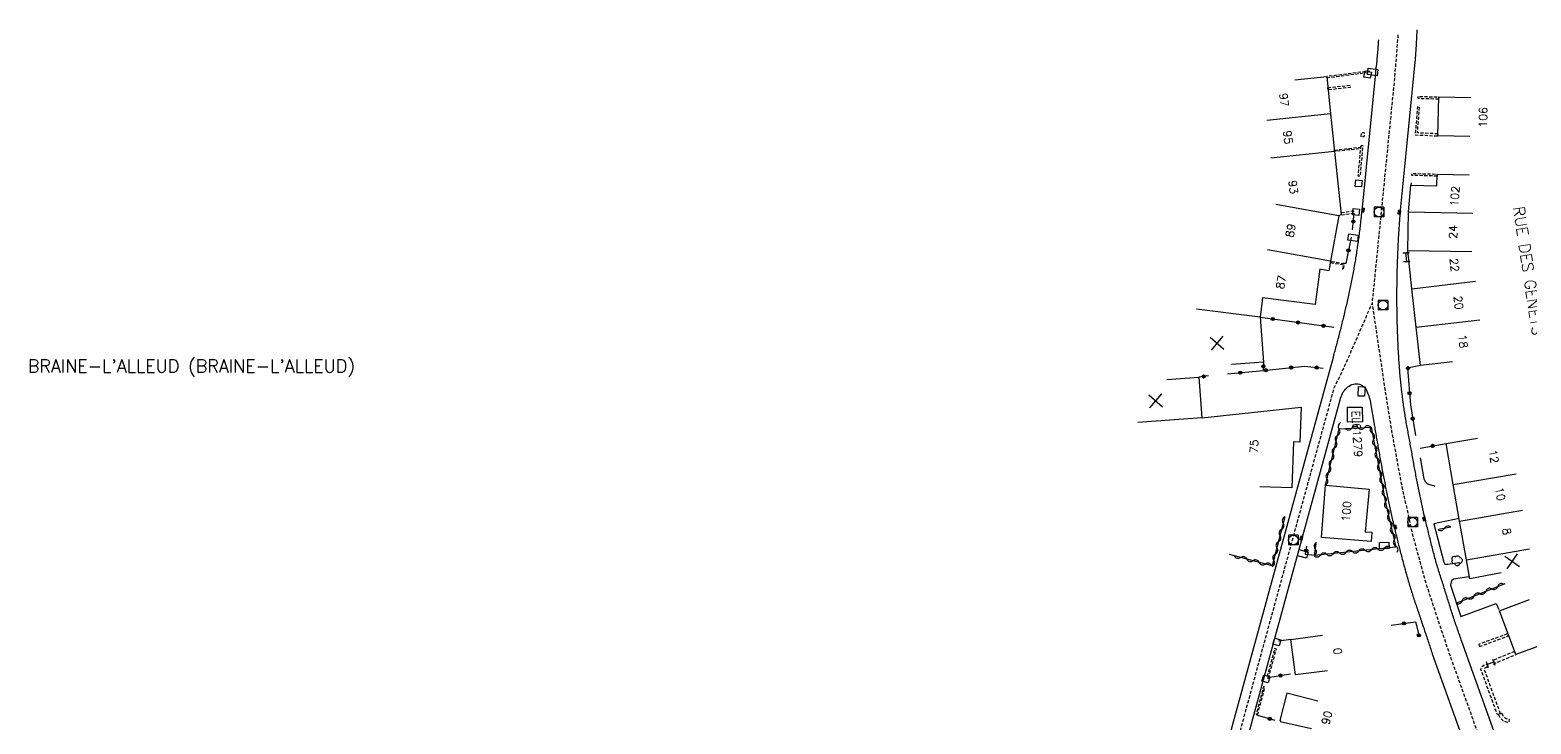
# Model space of a CAD drawing. Header units: millimetres. Extents: x 150037 to 150985, y 153000 to 154000.
# Drawn here: x 150041.6 to 150276, y 153707 to 153815.4 of the extents above; entities that cross this region are included whole.
import ezdxf
from ezdxf.enums import TextEntityAlignment as Align

# ---------------------------------------------------------------- set-up
doc = ezdxf.new("R2010")
doc.units = ezdxf.units.MM
doc.linetypes.add('DASHED', pattern=[0.75, 0.5, -0.25])
doc.layers.get('0').update_dxf_attribs({"linetype": 'CONTINUOUS'})
for name, color, linetype in [('W0001', 6, 'DASHED'), ('W0008', 7, 'CONTINUOUS'), ('W0100', 7, 'CONTINUOUS'), ('W0105', 7, 'CONTINUOUS'), ('W0112', 1, 'DASHED'), ('W0300', 7, 'CONTINUOUS'), ('W0310', 3, 'CONTINUOUS'), ('W0322', 7, 'CONTINUOUS'), ('W0400', 7, 'CONTINUOUS'), ('W0420', 7, 'CONTINUOUS'), ('W0980', 7, 'CONTINUOUS'), ('W0984', 7, 'CONTINUOUS'), ('W0989', 7, 'CONTINUOUS'), ('W0991', 7, 'CONTINUOUS'), ('W1102', 7, 'CONTINUOUS'), ('W1471', 7, 'CONTINUOUS')]:
    doc.layers.add(name, color=color, linetype=linetype)
doc.styles.get("Standard").update_dxf_attribs({"font": 'romans.shx', "width": 0.85})

# ---------------------------------------------------------------- blocks, each defined once
blk = doc.blocks.new('t112o')
at = {"color": 0, "linetype": 'Continuous'}
for p, q in [((-0.5, 0.5), (0.5, 0.5)), ((-0.5, -0.5), (-0.5, 0.5)), ((0.5, 0.5), (0.5, -0.5)), ((0.5, -0.5), (-0.5, -0.5))]:
    blk.add_line(p, q, dxfattribs=at)
blk = doc.blocks.new('T400')
for p, q in [((-0.15, 0.3), (0.15, 0.3)), ((-0.15, -0.25), (-0.15, 0.3)), ((-0.15, 0.15), (0.15, 0.15)), ((-0.15, 0), (0.15, 0)), ((0.15, 0.3), (0.15, -0.25)), ((-0.15, -0.15), (0.15, -0.15)), ((-0.15, -0.25), (-0.15, -0.3)), ((-0.15, -0.3), (0.15, -0.3)), ((0.15, -0.3), (0.15, -0.25))]:
    blk.add_line(p, q)
blk = doc.blocks.new('t105o')
for p, q in [((-0.5, 0), (0.5, 0)), ((0.5, 0), (0.2, 0.1)), ((0.5, 0), (0.2, -0.1))]:
    blk.add_line(p, q)
blk = doc.blocks.new('T420')
for p, q in [((0.75, 0.75), (-0.75, 0.75)), ((-0.75, 0.75), (-0.75, -0.75)), ((0.75, 0.75), (0.75, -0.75)), ((0.75, -0.75), (-0.75, -0.75))]:
    blk.add_line(p, q)
blk.add_ellipse((0, 0), major_axis=(-0.53, 0.53), ratio=1, start_param=3.926991, end_param=10.210176)
blk = doc.blocks.new('T300')
for p, q in [((-0.8, 0.51), (-0.86, 0.34)), ((-0.86, 0.34), (-0.86, 0.17)), ((-0.86, 0.17), (-0.74, 0.06)), ((-0.69, 0.63), (-0.8, 0.51)), ((-0.8, -0.06), (-0.74, 0.06)), ((-0.74, 0.06), (-0.69, 0.11)), ((-0.57, 0.69), (-0.69, 0.63)), ((-0.46, 0.69), (-0.57, 0.69)), ((-0.29, 0.63), (-0.46, 0.69)), ((-0.29, 0.63), (-0.17, 0.74)), ((-0.23, 0.57), (-0.29, 0.63)), ((-0.17, 0.74), (-0.06, 0.8)), ((-0.06, 0.8), (0.06, 0.8)), ((0.06, 0.8), (0.23, 0.74)), ((0.23, 0.74), (0.34, 0.63)), ((0.34, 0.63), (0.4, 0.51)), ((0.46, 0.46), (0.34, 0.46)), ((0.4, 0.51), (0.4, 0.46)), ((0.57, 0.4), (0.46, 0.46)), ((0.57, 0.4), (0.69, 0.29)), ((0.69, 0.29), (0.74, 0.17)), ((0.74, 0.06), (0.69, -0.17)), ((0.74, 0.17), (0.74, 0.06)), ((-0.8, -0.17), (-0.8, -0.06)), ((-0.8, -0.23), (-0.8, -0.17)), ((-0.74, -0.34), (-0.8, -0.23)), ((-0.69, -0.4), (-0.74, -0.34)), ((-0.51, -0.46), (-0.69, -0.4)), ((-0.4, -0.46), (-0.51, -0.46)), ((-0.4, -0.46), (-0.34, -0.46)), ((-0.34, -0.46), (-0.34, -0.4)), ((-0.34, -0.51), (-0.34, -0.46)), ((-0.29, -0.63), (-0.34, -0.51)), ((-0.17, -0.74), (-0.29, -0.63)), ((-0.06, -0.8), (-0.17, -0.74)), ((0.06, -0.8), (-0.06, -0.8)), ((0.17, -0.74), (0.06, -0.8)), ((0.23, -0.69), (0.17, -0.74)), ((0.29, -0.46), (0.23, -0.46)), ((0.29, -0.63), (0.23, -0.69)), ((0.46, -0.4), (0.29, -0.46)), ((0.34, -0.51), (0.29, -0.63)), ((0.34, -0.51), (0.34, -0.46)), ((0.57, -0.34), (0.46, -0.4)), ((0.63, -0.29), (0.57, -0.34)), ((0.69, -0.17), (0.63, -0.29))]:
    blk.add_line(p, q)
blk = doc.blocks.new('t322o')
at = {"color": 0, "linetype": 'Continuous'}
for radius in [0.25, 0.15]:
    blk.add_circle((0, 0), radius, dxfattribs=at)
blk = doc.blocks.new('t310o')
at = {"color": 0, "linetype": 'Continuous'}
for centre, start, end in [((-0.5, 0.38), 216.8699, 323.1304), ((0.5, -0.37), 36.8699, 143.1303)]:
    blk.add_arc(centre, 0.625, start, end, dxfattribs=at)
blk = doc.blocks.new('t991o')
at = {"color": 0, "linetype": 'Continuous'}
for p, q in [((-1, 1), (1, -1)), ((-1, -1), (1, 1))]:
    blk.add_line(p, q, dxfattribs=at)
blk = doc.blocks.new('T1471')
at = {"color": 0, "linetype": 'Continuous', "flags": 128}
blk.add_lwpolyline([(-0.75, -0.5), (-0.75, 0.5), (0.75, 0.5), (0.75, -0.5), (-0.75, -0.5)], dxfattribs=at)

msp = doc.modelspace()

# ---------------------------------------------------------------- linework, layer by layer
at = {"layer": 'W0001', "flags": 128}
for points in [[(150255.18, 153814.61), (150254.63, 153807.79), (150253.72, 153798.63), (150252.72, 153788.63), (150251.14, 153772.68)], [(150192.43, 153344.09), (150208.59, 153355.89), (150201.16, 153366.53), (150200.16, 153376.47), (150196.92, 153408.77), (150196.36, 153413.57), (150194.69, 153418.3), (150192.93, 153420.95), (150190.27, 153423.6), (150187.39, 153425.39), (150183.63, 153426.83), (150181.14, 153427.42), (150147.15, 153435.26), (150140.31, 153436.85), (150135.18, 153438.51), (150130.97, 153440.91), (150124.1, 153445.43), (150119.52, 153448.69), (150120.08, 153455.43), (150121.22, 153462.52), (150123.79, 153468.41), (150127.22, 153474.3), (150138.69, 153493.4), (150143.69, 153500.93), (150148.13, 153507.11), (150153.75, 153514.39), (150165.77, 153529.81), (150168.36, 153534.56), (150167.42, 153538.8), (150166.13, 153545.75), (150165.71, 153549.04), (150165.48, 153551.57), (150165.91, 153554.74), (150168.75, 153565.45), (150172.82, 153580.17), (150173.54, 153583.9), (150173.98, 153587.64), (150173.55, 153590.98), (150172.84, 153593.66), (150175.51, 153597.21), (150177.83, 153600.19), (150180.75, 153603.9), (150199.31, 153624.96), (150204.33, 153630.8), (150206.19, 153633.44), (150207.32, 153635.37), (150208.97, 153639.01), (150210.24, 153642.47), (150218.93, 153666.51), (150227.05, 153692.95), (150232.89, 153714.45), (150238.57, 153735.2), (150242.99, 153751.33), (150245.24, 153759.48), (150246.96, 153763.06), (150251.14, 153772.68), (150253.14, 153759.21), (150254.19, 153752.68), (150255.72, 153744.35), (150257.53, 153736.26), (150259.51, 153729.03), (150263.06, 153718.33), (150268.75, 153702.47), (150273.99, 153688.03), (150275.92, 153682.57), (150269.83, 153683.26), (150256, 153687.57), (150243.07, 153691.59), (150231.36, 153694.97), (150227.86, 153695.92)]]:
    msp.add_lwpolyline(points, dxfattribs=at)
at = {"layer": 'W0008', "flags": 128}
for points in [[(150225.07, 153691.1), (150229.98, 153709.06), (150239.37, 153743.47), (150245.1, 153764.29), (150245.16, 153764.53), (150245.23, 153764.77), (150245.29, 153765.01), (150245.36, 153765.25), (150245.42, 153765.49), (150245.49, 153765.73), (150245.55, 153765.97), (150245.62, 153766.2), (150245.68, 153766.44), (150245.74, 153766.68), (150245.81, 153766.92), (150245.87, 153767.16), (150245.93, 153767.4), (150245.99, 153767.64), (150246.06, 153767.88), (150246.12, 153768.12), (150246.18, 153768.36), (150246.24, 153768.6), (150246.3, 153768.84), (150246.36, 153769.08), (150246.42, 153769.32), (150246.48, 153769.56), (150246.54, 153769.8), (150246.6, 153770.04), (150246.66, 153770.28), (150246.72, 153770.52), (150246.78, 153770.76), (150246.83, 153771.01), (150246.89, 153771.25), (150246.95, 153771.49), (150247.01, 153771.73), (150247.06, 153771.97), (150247.12, 153772.22), (150247.18, 153772.47), (150247.24, 153772.72), (150247.3, 153772.97), (150247.35, 153773.22), (150247.41, 153773.47), (150247.47, 153773.72), (150247.52, 153773.97), (150247.58, 153774.22), (150247.63, 153774.47), (150247.68, 153774.72), (150247.74, 153774.97), (150247.79, 153775.22), (150247.84, 153775.47), (150247.89, 153775.73), (150247.94, 153775.98), (150247.99, 153776.23), (150248.04, 153776.48), (150248.09, 153776.73), (150248.13, 153776.98), (150248.18, 153777.23), (150248.23, 153777.48), (150248.27, 153777.74), (150248.32, 153777.99), (150248.36, 153778.24), (150248.41, 153778.49), (150248.45, 153778.74), (150248.49, 153778.99), (150248.53, 153779.24), (150248.58, 153779.5), (150248.62, 153779.75), (150248.66, 153780), (150248.7, 153780.25), (150248.74, 153780.5), (150248.78, 153780.75), (150248.82, 153781.01), (150248.85, 153781.26), (150248.89, 153781.51), (150248.93, 153781.76), (150248.96, 153782.02), (150249, 153782.27), (150249.04, 153782.52), (150249.07, 153782.77), (150249.1, 153783.01), (150249.14, 153783.26), (150249.17, 153783.5), (150249.2, 153783.75), (150249.23, 153783.99), (150249.26, 153784.24), (150249.29, 153784.48), (150249.32, 153784.73), (150249.35, 153784.97), (150249.37, 153785.22), (150249.4, 153785.46), (150249.43, 153785.71), (150249.45, 153785.95), (150249.48, 153786.2), (150249.5, 153786.44), (150249.53, 153786.69), (150249.55, 153786.94), (150249.57, 153787.18), (150249.6, 153787.43), (150249.62, 153787.67), (150251.72, 153808.68), (150251.75, 153808.93), (150251.78, 153809.19), (150251.8, 153809.45), (150251.83, 153809.71), (150251.86, 153809.96), (150251.88, 153810.22), (150251.91, 153810.48), (150251.93, 153810.73), (150251.95, 153810.99), (150251.98, 153811.25), (150252, 153811.51), (150252.02, 153811.76), (150252.04, 153812.02), (150252.07, 153812.28), (150252.09, 153812.54), (150252.11, 153812.8), (150252.12, 153813.06), (150252.14, 153813.32), (150252.16, 153813.58), (150252.17, 153813.84)], [(150272, 153700.8), (150265.15, 153719.87), (150265.07, 153720.11), (150264.98, 153720.34), (150264.9, 153720.58), (150264.82, 153720.82), (150264.73, 153721.06), (150264.65, 153721.29), (150264.57, 153721.53), (150264.49, 153721.77), (150264.41, 153722.01), (150264.32, 153722.24), (150264.24, 153722.48), (150264.16, 153722.72), (150264.08, 153722.96), (150264, 153723.2), (150263.92, 153723.43), (150263.85, 153723.67), (150263.77, 153723.91), (150263.69, 153724.15), (150263.61, 153724.38), (150263.54, 153724.62), (150263.46, 153724.86), (150263.39, 153725.09), (150263.31, 153725.33), (150263.23, 153725.57), (150263.16, 153725.8), (150263.08, 153726.04), (150263.01, 153726.28), (150262.94, 153726.52), (150262.86, 153726.75), (150262.79, 153726.99), (150262.71, 153727.23), (150262.64, 153727.46), (150262.56, 153727.7), (150262.49, 153727.94), (150262.42, 153728.18), (150262.34, 153728.41), (150262.27, 153728.65), (150262.19, 153728.89), (150262.12, 153729.13), (150262.05, 153729.36), (150261.97, 153729.6), (150261.89, 153729.84), (150261.82, 153730.08), (150261.74, 153730.31), (150261.66, 153730.55), (150261.59, 153730.79), (150261.51, 153731.02), (150261.44, 153731.26), (150261.36, 153731.5), (150261.29, 153731.74), (150261.22, 153731.98), (150261.15, 153732.22), (150261.08, 153732.46), (150261.02, 153732.7), (150260.95, 153732.95), (150260.88, 153733.19), (150260.82, 153733.44), (150260.75, 153733.69), (150260.69, 153733.93), (150260.62, 153734.18), (150260.56, 153734.42), (150260.5, 153734.67), (150260.43, 153734.91), (150260.37, 153735.16), (150260.31, 153735.41), (150260.25, 153735.65), (150260.19, 153735.9), (150260.12, 153736.15), (150260.06, 153736.39), (150260, 153736.64), (150259.94, 153736.89), (150259.88, 153737.13), (150259.83, 153737.38), (150259.77, 153737.63), (150259.71, 153737.87), (150259.65, 153738.12), (150259.59, 153738.37), (150259.53, 153738.62), (150259.48, 153738.86), (150259.42, 153739.11), (150259.36, 153739.36), (150259.3, 153739.61), (150259.24, 153739.85), (150259.19, 153740.1), (150259.13, 153740.35), (150259.08, 153740.6), (150259.02, 153740.85), (150258.96, 153741.09), (150258.91, 153741.34), (150258.86, 153741.59), (150258.8, 153741.84), (150258.75, 153742.09), (150258.69, 153742.34), (150258.64, 153742.58), (150258.59, 153742.83), (150258.54, 153743.08), (150258.48, 153743.33), (150258.43, 153743.58), (150258.38, 153743.83), (150258.33, 153744.08), (150258.28, 153744.33), (150258.23, 153744.58), (150258.18, 153744.83), (150258.13, 153745.07), (150258.08, 153745.31), (150258.04, 153745.55), (150257.99, 153745.8), (150257.95, 153746.04), (150257.9, 153746.28), (150257.86, 153746.52), (150257.81, 153746.77), (150257.77, 153747.01), (150257.72, 153747.25), (150257.68, 153747.5), (150257.64, 153747.74), (150257.59, 153747.98), (150257.55, 153748.22), (150257.51, 153748.47), (150257.46, 153748.71), (150257.42, 153748.95), (150257.38, 153749.2), (150257.33, 153749.44), (150257.29, 153749.68), (150257.25, 153749.93), (150257.2, 153750.17), (150257.16, 153750.41), (150257.11, 153750.66), (150257.07, 153750.9), (150257.02, 153751.14), (150256.98, 153751.39), (150256.93, 153751.63), (150256.89, 153751.87), (150256.84, 153752.12), (150256.8, 153752.36), (150256.76, 153752.6), (150256.71, 153752.85), (150256.67, 153753.09), (150256.62, 153753.33), (150256.58, 153753.58), (150256.54, 153753.82), (150256.49, 153754.06), (150256.45, 153754.31), (150256.41, 153754.55), (150256.37, 153754.79), (150256.33, 153755.04), (150256.29, 153755.28), (150256.25, 153755.53), (150256.21, 153755.77), (150256.17, 153756.01), (150256.14, 153756.26), (150256.1, 153756.5), (150256.06, 153756.75), (150256.03, 153757), (150256, 153757.24), (150255.96, 153757.49), (150255.93, 153757.74), (150255.9, 153757.98), (150255.87, 153758.23), (150255.84, 153758.48), (150255.81, 153758.73), (150255.78, 153758.97), (150255.75, 153759.22), (150255.72, 153759.47), (150255.7, 153759.72), (150255.67, 153759.96), (150255.65, 153760.21), (150255.62, 153760.46), (150255.6, 153760.71), (150255.57, 153760.96), (150255.55, 153761.2), (150255.53, 153761.46), (150255.5, 153761.71), (150255.48, 153761.97), (150255.46, 153762.22), (150255.44, 153762.48), (150255.42, 153762.73), (150255.4, 153762.98), (150255.38, 153763.24), (150255.36, 153763.49), (150255.34, 153763.75), (150255.33, 153764), (150255.31, 153764.26), (150255.3, 153764.51), (150255.28, 153764.77), (150255.27, 153765.02), (150255.25, 153765.28), (150255.24, 153765.53), (150255.22, 153765.79), (150255.21, 153766.04), (150255.2, 153766.29), (150255.19, 153766.54), (150255.18, 153766.79), (150255.17, 153767.04), (150255.16, 153767.29), (150255.15, 153767.53), (150255.14, 153767.78), (150255.13, 153768.03), (150255.12, 153768.28), (150255.11, 153768.53), (150255.1, 153768.78), (150255.1, 153769.02), (150255.09, 153769.27), (150255.08, 153769.52), (150255.08, 153769.77), (150255.07, 153770.02), (150255.06, 153770.27), (150255.06, 153770.52), (150255.05, 153770.76), (150255.05, 153771.01), (150255.05, 153771.26), (150255.04, 153771.51), (150255.04, 153771.76), (150255.04, 153772.01), (150255.03, 153772.26), (150255.03, 153772.5), (150255.03, 153772.75), (150255.03, 153773), (150255.03, 153773.25), (150255.03, 153773.5), (150255.03, 153773.75), (150255.03, 153774), (150255.03, 153774.25), (150255.03, 153774.5), (150255.03, 153774.75), (150255.03, 153775), (150255.04, 153775.26), (150255.04, 153775.51), (150255.04, 153775.76), (150255.04, 153776.01), (150255.05, 153776.26), (150255.05, 153776.51), (150255.06, 153776.76), (150255.06, 153777.01), (150255.07, 153777.26), (150255.07, 153777.51), (150255.08, 153777.76), (150255.08, 153778.01), (150255.09, 153778.26), (150255.1, 153778.51), (150255.1, 153778.76), (150255.11, 153779.01), (150255.12, 153779.25), (150255.13, 153779.5), (150255.14, 153779.75), (150255.15, 153780), (150255.16, 153780.25), (150255.17, 153780.5), (150255.18, 153780.75), (150255.19, 153781), (150255.2, 153781.25), (150255.21, 153781.5), (150255.23, 153781.75), (150255.24, 153782), (150255.25, 153782.25), (150255.26, 153782.5), (150255.28, 153782.75), (150255.29, 153783), (150255.31, 153783.25), (150255.32, 153783.5), (150255.34, 153783.75), (150255.35, 153784), (150255.37, 153784.25), (150255.39, 153784.5), (150255.4, 153784.75), (150255.42, 153785), (150255.44, 153785.25), (150255.46, 153785.5), (150255.48, 153785.75), (150255.49, 153786), (150255.51, 153786.25), (150255.53, 153786.5), (150255.55, 153786.75), (150255.58, 153787), (150255.6, 153787.25), (150256.11, 153792.42), (150257.88, 153810.34), (150257.9, 153810.59), (150257.92, 153810.83), (150257.94, 153811.08), (150257.96, 153811.33), (150257.98, 153811.58), (150257.99, 153811.83), (150258.01, 153812.07), (150258.03, 153812.32), (150258.04, 153812.57), (150258.06, 153812.82), (150258.07, 153813.07), (150258.09, 153813.32), (150258.1, 153813.57), (150258.12, 153813.83), (150258.13, 153814.08), (150258.14, 153814.34), (150258.15, 153814.6), (150258.17, 153814.85), (150258.18, 153815.11), (150258.19, 153815.37)], [(150228.9, 153694.25), (150232.67, 153708.37), (150240.34, 153736.35), (150246.17, 153757.59), (150246.22, 153757.85), (150246.3, 153758.11), (150246.4, 153758.36), (150246.51, 153758.6), (150246.65, 153758.84), (150246.81, 153759.06), (150246.97, 153759.26), (150247.15, 153759.45), (150247.34, 153759.62), (150247.54, 153759.77), (150247.76, 153759.9), (150248, 153760), (150248.23, 153760.07), (150248.47, 153760.11), (150248.7, 153760.12), (150248.94, 153760.1), (150249.17, 153760.04), (150249.42, 153759.94), (150249.65, 153759.8), (150249.86, 153759.63), (150250.04, 153759.43), (150250.21, 153759.21), (150250.34, 153758.96), (150250.45, 153758.71), (150250.55, 153758.45), (150250.64, 153758.21), (150250.71, 153757.96), (150250.77, 153757.71), (150250.82, 153757.46), (150251.51, 153753.52), (150251.55, 153753.28), (150251.59, 153753.03), (150251.64, 153752.78), (150251.68, 153752.53), (150251.72, 153752.29), (150251.76, 153752.04), (150251.8, 153751.79), (150251.84, 153751.55), (150251.89, 153751.3), (150251.93, 153751.05), (150251.97, 153750.8), (150252.02, 153750.56), (150252.06, 153750.31), (150252.1, 153750.06), (150252.15, 153749.82), (150252.19, 153749.57), (150252.23, 153749.32), (150252.28, 153749.08), (150252.32, 153748.83), (150252.37, 153748.58), (150252.41, 153748.34), (150252.46, 153748.09), (150252.5, 153747.84), (150252.55, 153747.6), (150252.59, 153747.35), (150252.64, 153747.11), (150252.69, 153746.86), (150252.73, 153746.61), (150252.78, 153746.37), (150252.82, 153746.12), (150252.87, 153745.88), (150252.92, 153745.63), (150252.97, 153745.39), (150253.01, 153745.14), (150253.06, 153744.9), (150253.11, 153744.65), (150253.16, 153744.41), (150253.2, 153744.16), (150253.25, 153743.92), (150253.3, 153743.67), (150253.35, 153743.43), (150253.4, 153743.18), (150253.45, 153742.94), (150253.5, 153742.69), (150253.55, 153742.45), (150253.6, 153742.2), (150253.65, 153741.96), (150253.7, 153741.71), (150253.75, 153741.47), (150253.81, 153741.23), (150253.86, 153740.99), (150253.91, 153740.75), (150253.96, 153740.51), (150254.02, 153740.27), (150254.07, 153740.02), (150254.13, 153739.78), (150254.18, 153739.54), (150254.24, 153739.3), (150254.29, 153739.06), (150254.35, 153738.82), (150254.41, 153738.58), (150254.46, 153738.34), (150254.52, 153738.1), (150254.58, 153737.85), (150254.63, 153737.61), (150254.69, 153737.36), (150254.75, 153737.11), (150254.81, 153736.86), (150254.87, 153736.62), (150254.93, 153736.37), (150254.99, 153736.12), (150255.04, 153735.87), (150255.11, 153735.63), (150255.17, 153735.38), (150255.23, 153735.13), (150255.29, 153734.89), (150255.35, 153734.64), (150255.42, 153734.4), (150255.48, 153734.16), (150255.54, 153733.91), (150255.6, 153733.67), (150255.67, 153733.43), (150255.73, 153733.19), (150255.8, 153732.95), (150255.86, 153732.71), (150255.92, 153732.47), (150255.99, 153732.23), (150256.05, 153731.99), (150256.12, 153731.74), (150256.18, 153731.5), (150256.25, 153731.26), (150256.32, 153731.02), (150256.38, 153730.78), (150256.45, 153730.54), (150256.52, 153730.3), (150256.59, 153730.06), (150256.66, 153729.82), (150256.73, 153729.58), (150256.8, 153729.34), (150256.87, 153729.1), (150256.94, 153728.86), (150257.01, 153728.63), (150257.08, 153728.39), (150257.15, 153728.15), (150257.23, 153727.91), (150257.3, 153727.67), (150257.38, 153727.43), (150257.45, 153727.2), (150257.53, 153726.96), (150257.61, 153726.72), (150257.68, 153726.48), (150257.76, 153726.25), (150257.84, 153726.01), (150257.92, 153725.77), (150258, 153725.54), (150258.08, 153725.3), (150258.16, 153725.07), (150258.24, 153724.83), (150258.32, 153724.59), (150258.4, 153724.36), (150258.48, 153724.12), (150258.56, 153723.88), (150258.64, 153723.65), (150258.72, 153723.41), (150258.8, 153723.18), (150258.88, 153722.94), (150258.96, 153722.7), (150259.04, 153722.47), (150259.12, 153722.23), (150259.2, 153721.99), (150259.28, 153721.76), (150259.35, 153721.52), (150259.43, 153721.28), (150259.51, 153721.04), (150259.59, 153720.81), (150259.67, 153720.57), (150259.75, 153720.33), (150259.83, 153720.09), (150259.91, 153719.86), (150259.99, 153719.62), (150260.07, 153719.38), (150260.15, 153719.15), (150260.22, 153718.91), (150260.3, 153718.67), (150260.38, 153718.43), (150260.46, 153718.2), (150260.54, 153717.96), (150267.3, 153699.12)], [(150258.64, 153748.56), (150259.22, 153745.27), (150259.31, 153745.06), (150259.43, 153744.87), (150259.58, 153744.71), (150259.75, 153744.56), (150259.94, 153744.46), (150260.14, 153744.41), (150260.34, 153744.35), (150260.55, 153744.28), (150260.76, 153744.21), (150260.96, 153744.13)], [(150264.72, 153739.08), (150260.76, 153738.25), (150262.34, 153732.26), (150262.5, 153731.97), (150262.96, 153731.97), (150264.77, 153732.21)], [(150266.27, 153729.98), (150263.84, 153729.59), (150263.55, 153729.33), (150263.41, 153728.69), (150265.02, 153723.77), (150270.53, 153725.79), (150270.92, 153724.84)]]:
    msp.add_lwpolyline(points, dxfattribs=at)
at = {"layer": 'W0100', "flags": 128}
for points in [[(150239.07, 153807.57), (150244.05, 153808.09), (150244.65, 153802.28), (150245.27, 153796.38), (150246.33, 153786.57), (150245.93, 153786.37), (150244.66, 153779.26), (150244.37, 153777.74), (150242.97, 153778), (150242.25, 153772.49), (150234.03, 153773.53), (150234.03, 153773.53), (150233.64, 153770.5), (150234.17, 153763.49), (150229.19, 153763.11)], [(150266.42, 153798.72), (150261.42, 153798.82), (150261.54, 153804.91), (150266.54, 153804.81)], [(150263.69, 153763.53), (150258.72, 153762.96), (150258.04, 153768.94), (150257.33, 153774.97), (150256.74, 153780.95), (150256.85, 153786.96), (150257.2, 153791.15), (150261.26, 153791.04), (150261.31, 153792.86), (150266.3, 153792.75)], [(150256.56, 153779.19), (150256.43, 153780.58)], [(150219.09, 153760.78), (150224.07, 153761.15), (150224.55, 153754.78), (150240.05, 153756.49), (150239.87, 153751), (150238.85, 153751.03), (150238.62, 153743.87), (150233.63, 153744.03)], [(150271.31, 153730.57), (150266.39, 153729.68), (150265.86, 153732.62), (150264.79, 153738.67), (150263.81, 153744.37), (150262.7, 153750.78), (150267.62, 153751.63)], [(150278.26, 153719.57), (150273.58, 153717.83), (150271.03, 153724.67), (150275.72, 153726.41)], [(150244.16, 153715.3), (150239.2, 153714.64), (150238.46, 153720.19), (150243.42, 153720.85)], [(150270.14, 153716.62), (150269.12, 153716.29)], [(150242.66, 153710.56), (150237.81, 153711.78), (150236.74, 153707.55), (150236.83, 153707.52), (150236.8, 153707.35), (150241.68, 153706.27)]]:
    msp.add_lwpolyline(points, dxfattribs=at)
for points in [[(150249.6, 153756.48), (150249.65, 153754.19), (150247.31, 153754.14), (150247.28, 153756.44)], [(150250.71, 153743.65), (150250.07, 153737.02), (150251.12, 153736.92), (150250.98, 153735.46), (150243.22, 153736.09), (150243.86, 153744.3)]]:
    msp.add_lwpolyline(points, close=True, dxfattribs=at)
at = {"layer": 'W0112', "flags": 128}
for points in [[(150244.07, 153807.92), (150250.75, 153808.78), (150250.73, 153808.94), (150244.05, 153808.09)], [(150244.22, 153806.36), (150247.7, 153806.74), (150247.74, 153806.38), (150244.26, 153806.01)], [(150261.53, 153804.56), (150258.34, 153804.65), (150258.35, 153805), (150261.54, 153804.91)], [(150261.44, 153799.15), (150258.22, 153799.3), (150258.56, 153803.35), (150258.24, 153803.38), (150257.87, 153798.99), (150261.42, 153798.82)], [(150249.37, 153797.3), (150248.93, 153792.61), (150249.3, 153792.57), (150249.74, 153797.26)], [(150249.46, 153798.7), (150249.5, 153799.37), (150249.91, 153799.35), (150249.87, 153798.67)], [(150245.24, 153796.62), (150249.29, 153797.06), (150249.32, 153796.82), (150245.27, 153796.38)], [(150261.3, 153792.55), (150257.33, 153792.65), (150257.33, 153792.97), (150261.31, 153792.86)], [(150248.31, 153787.06), (150246.33, 153786.82), (150246.37, 153786.52), (150248.35, 153786.76)], [(150244.66, 153779.07), (150246.64, 153778.68), (150246.5, 153777.99), (150246.64, 153777.96), (150246.81, 153778.8), (150244.69, 153779.21)], [(150267.92, 153719.09), (150272.45, 153720.74), (150272.33, 153721.07), (150267.8, 153719.42)], [(150234.97, 153714.14), (150236.2, 153718.69), (150235.92, 153718.76), (150234.7, 153714.21)], [(150273.38, 153718.31), (150270.12, 153716.96), (150270.32, 153716.48), (150273.58, 153717.83)], [(150269.17, 153715.85), (150268.96, 153715.82), (150268.83, 153715.76), (150268.73, 153715.68), (150268.65, 153715.57), (150268.63, 153715.52), (150271.17, 153708.61), (150270.72, 153708.45), (150268.13, 153715.5), (150268.21, 153715.78), (150268.38, 153716.02), (150268.59, 153716.18), (150268.83, 153716.28), (150269.09, 153716.32)], [(150233.25, 153708.41), (150234.41, 153712.72), (150234.18, 153712.78), (150233.02, 153708.47)], [(150271.41, 153708.67), (150271.48, 153708.48), (150271.56, 153708.33), (150271.65, 153708.2), (150271.76, 153708.08), (150271.92, 153707.96), (150272.1, 153707.85), (150272.3, 153707.77), (150272.57, 153707.72), (150272.46, 153707.18), (150272.13, 153707.25), (150271.86, 153707.36), (150271.61, 153707.5), (150271.38, 153707.68), (150271.22, 153707.86), (150271.09, 153708.05), (150270.98, 153708.25), (150270.9, 153708.47)]]:
    msp.add_lwpolyline(points, close=True, dxfattribs=at)
msp.add_lwpolyline([(150257.22, 153791.51), (150257.2, 153791.15)], dxfattribs=at)
at = {"layer": 'W0310', "flags": 128}
for points in [[(150243.86, 153744.29), (150246.01, 153753.08), (150251, 153753.35), (150252.21, 153747.1), (150253.17, 153741.78), (150254.86, 153734.61), (150242.13, 153733.28), (150242.42, 153735.13)], [(150237.5, 153739.34), (150235.56, 153731.69), (150228.86, 153733.45)], [(150263.43, 153737.72), (150261.53, 153737.37)], [(150264.26, 153725.84), (150271.92, 153728.92)]]:
    msp.add_lwpolyline(points, dxfattribs=at)
at = {"layer": 'W0322', "flags": 128}
for points in [[(150248.06, 153784.18), (150248.36, 153786.74)], [(150247.89, 153782.99), (150247.02, 153778.89), (150246.59, 153778.89)], [(150233.64, 153770.5), (150245.18, 153768.94)], [(150228.57, 153761.65), (150234.15, 153762.2), (150240.65, 153762.88), (150243.5, 153762.53)], [(150234.18, 153763.49), (150234.15, 153762.2)], [(150258.72, 153762.96), (150256.68, 153762.55), (150257.12, 153756.83), (150257.9, 153752.06)], [(150225.61, 153761.35), (150224.07, 153761.15), (150224.07, 153761.15)], [(150258.63, 153750.08), (150262.7, 153750.78)], [(150242.14, 153733.29), (150240.77, 153733.46), (150240.96, 153734.75)], [(150254.12, 153722.42), (150257.9, 153722.95), (150258.48, 153720.71)], [(150236.55, 153719.99), (150238.48, 153720.22)], [(150234.87, 153714.22), (150238.39, 153714.81)], [(150233.23, 153708.34), (150235.93, 153707.59)]]:
    msp.add_lwpolyline(points, dxfattribs=at)
at = {"layer": 'W1102', "flags": 128}
for points in [[(150244.65, 153802.28), (150234.7, 153801.23)], [(150245.27, 153796.38), (150235.33, 153795.33)], [(150245.93, 153786.37), (150236.09, 153788.13)], [(150256.85, 153786.96), (150266.85, 153786.78)], [(150244.66, 153779.26), (150234.82, 153781.02)], [(150256.74, 153780.95), (150266.73, 153780.77)], [(150257.33, 153774.97), (150267.27, 153776.14)], [(150233.64, 153770.5), (150223.72, 153771.79)], [(150258.04, 153768.94), (150267.98, 153770.11)], [(150224.55, 153754.78), (150214.57, 153754.05)], [(150263.81, 153744.37), (150273.66, 153746.07)], [(150264.79, 153738.67), (150274.64, 153740.37)], [(150265.86, 153732.62), (150275.7, 153734.36)]]:
    msp.add_lwpolyline(points, dxfattribs=at)

# ---------------------------------------------------------------- block references
at = {"layer": 'W0105'}
for p in [(150256.43, 153780.58), (150256.56, 153779.19)]:
    msp.add_blockref('t105o', p, dxfattribs=at)
for p, rotation in [((150269.12, 153716.29), 289.1599214412362), ((150270.14, 153716.62), 290.8971650681277)]:
    msp.add_blockref('t105o', p, dxfattribs=dict(at, rotation=rotation))
at = {"layer": 'W0112'}
for p, rotation in [((150250.46, 153808.41), 348.9082725907274), ((150249.04, 153791.4), 264.9179711232687), ((150248.64, 153786.95), 84.91797112364), ((150236.29, 153719.79), 253.346080704179), ((150234.57, 153714.03), 73.34608070444445)]:
    msp.add_blockref('t112o', p, dxfattribs=dict(at, rotation=rotation))
at = {"layer": 'W0300'}
msp.add_blockref('T300', (150264.46, 153732.47), dxfattribs=at)
at = {"layer": 'W0310'}
for p, rotation in [((150246, 153753.04), 76.2188448976468), ((150247.96, 153753.19), 2.993873089474221), ((150249.96, 153753.29), 2.993873089474221), ((150251.18, 153752.41), 280.9932348116304), ((150245.52, 153751.09), 76.2188448976468), ((150251.56, 153750.44), 280.9932348116304), ((150244.57, 153747.21), 76.2188448976468), ((150245.05, 153749.15), 76.2188448976468), ((150251.94, 153748.48), 280.9932348116304), ((150244.09, 153745.27), 76.2188448976468), ((150252.32, 153746.51), 280.2241879966883), ((150252.67, 153744.55), 280.2241879966883), ((150253.03, 153742.58), 280.2241879966883), ((150253.44, 153740.62), 283.2548229385452), ((150237.25, 153738.37), 255.7509475690704), ((150253.9, 153738.68), 283.2548229385452), ((150236.76, 153736.43), 255.7509475690704), ((150254.36, 153736.73), 283.2548229385452), ((150262.45, 153737.54), 190.448446478636), ((150236.27, 153734.49), 255.7509475690704), ((150242.29, 153734.3), 81.15286557181093), ((150245.08, 153733.59), 185.9694127351884), ((150247.07, 153733.8), 185.9694127351884), ((150249.06, 153734.01), 185.9694127351884), ((150251.05, 153734.22), 185.9694127351884), ((150253.04, 153734.42), 185.9694127351884), ((150254.82, 153734.78), 283.2548229385452), ((150230.61, 153732.99), 165.2745600149112), ((150232.55, 153732.48), 165.2745600149112), ((150234.48, 153731.97), 165.2745600149112), ((150235.77, 153732.55), 255.7509475690704), ((150243.09, 153733.38), 185.9694127351884), ((150265.19, 153726.21), 21.95292600844517), ((150267.05, 153726.96), 21.95292600844517), ((150268.9, 153727.71), 21.95292600844517), ((150270.76, 153728.45), 21.95292600844517)]:
    msp.add_blockref('t310o', p, dxfattribs=dict(at, rotation=rotation))
at = {"layer": 'W0322'}
for p in [(150248.21, 153785.46), (150247.45, 153780.94), (150234.16, 153762.85), (150224.84, 153761.25)]:
    msp.add_blockref('t322o', p, dxfattribs=at)
for p, rotation in [((150235.62, 153770.23), 352.279135331883), ((150239.58, 153769.69), 352.279135331883), ((150243.55, 153769.16), 352.279135331883), ((150230.56, 153761.85), 5.656195809919486), ((150234.54, 153762.24), 5.90412644141731), ((150238.52, 153762.65), 5.90412644141731), ((150242.49, 153762.65), 353.0404958668962), ((150256.76, 153762.56), 191.4539071772171), ((150256.98, 153758.65), 274.4590431428154), ((150257.47, 153754.68), 279.1802938664821), ((150260.6, 153750.42), 9.74616466665827), ((150240.86, 153734.07), 81.350500103068), ((150256.1, 153722.7), 7.909663381680495), ((150258.45, 153720.84), 284.5013263061808), ((150236.84, 153714.55), 9.394971470216735), ((150235.16, 153707.8), 344.4511882884535)]:
    msp.add_blockref('t322o', p, dxfattribs=dict(at, rotation=rotation))
at = {"layer": 'W0400'}
for p, rotation in [((150249.75, 153787.28), 354.8171153785065), ((150255.41, 153786.91), 175.2619744289013), ((150259.28, 153738.97), 193.1694286994362), ((150240.08, 153735.99), 165.2540322152063), ((150254.74, 153737.78), 13.14804557213395)]:
    msp.add_blockref('T400', p, dxfattribs=dict(at, rotation=rotation))
at = {"layer": 'W0420'}
for p in [(150252.22, 153786.95), (150252.85, 153772.39), (150257.46, 153738.5), (150238.84, 153735.71)]:
    msp.add_blockref('T420', p, dxfattribs=at)
at = {"layer": 'W0991'}
for p, rotation in [((150226.93, 153766.46), 274.3810234985312), ((150217.33, 153757.45), 274.2316910909388), ((150273.01, 153732.4), 280.2540866974835)]:
    msp.add_blockref('t991o', p, dxfattribs=dict(at, rotation=rotation))
at = {"layer": 'W1471'}
for p, rotation in [((150251.23, 153808.81), 353.7255777964216), ((150248.18, 153782.95), 352.3089323735255), ((150249.51, 153758.93), 87.77203616099507), ((150240.33, 153733.54), 164.7155825391995), ((150253.03, 153734.86), 0.5565436509774971)]:
    msp.add_blockref('T1471', p, dxfattribs=dict(at, rotation=rotation))

# ---------------------------------------------------------------- texts
at = {"layer": 'W0980'}
msp.add_text("BRAINE-L'ALLEUD (BRAINE-L'ALLEUD)", height=2, dxfattribs=at).set_placement((150066.77, 153762.75), align=Align.MIDDLE)
at = {"layer": 'W0984'}
msp.add_text('EL61279', height=1.25, rotation=273.4623, dxfattribs=at).set_placement((150248.79, 153752.29), align=Align.MIDDLE)
at = {"layer": 'W0989'}
msp.add_text('RUE DES GENETS', height=1.75, rotation=278.6448, dxfattribs=at).set_placement((150275.54, 153777.76), align=Align.MIDDLE)
at = {"layer": 'W0991'}
for s, rotation, p in [('97', 275.9134, (150237.39, 153804.46)), ('106', 88.8471, (150268.48, 153801.73)), ('95', 276.0064, (150238, 153798.6)), ('93', 276.3348, (150238.84, 153790.83)), ('102', 85.3722, (150264.07, 153789.4)), ('89', 79.8663, (150238.41, 153784.05)), ('24', 88.9364, (150263.79, 153783.83)), ('22', 275.6996, (150264, 153778.66)), ('87', 79.4774, (150236.93, 153775.99)), ('20', 276.7272, (150264.64, 153772.78)), ('18', 276.4833, (150265.34, 153766.74)), ('75', 87.04, (150232.72, 153750.34)), ('12', 279.8322, (150270.15, 153748.77)), ('10', 279.7566, (150271.16, 153742.91)), ('100', 85.5467, (150247.14, 153740.19)), ('8', 279.9842, (150272.18, 153737.06)), ('0', 277.5777, (150245.77, 153718.34)), ('90', 75.8761, (150244.07, 153707.96))]:
    msp.add_text(s, height=1.25, rotation=rotation, dxfattribs=at).set_placement(p, align=Align.MIDDLE)

doc.saveas('drawing.dxf')
